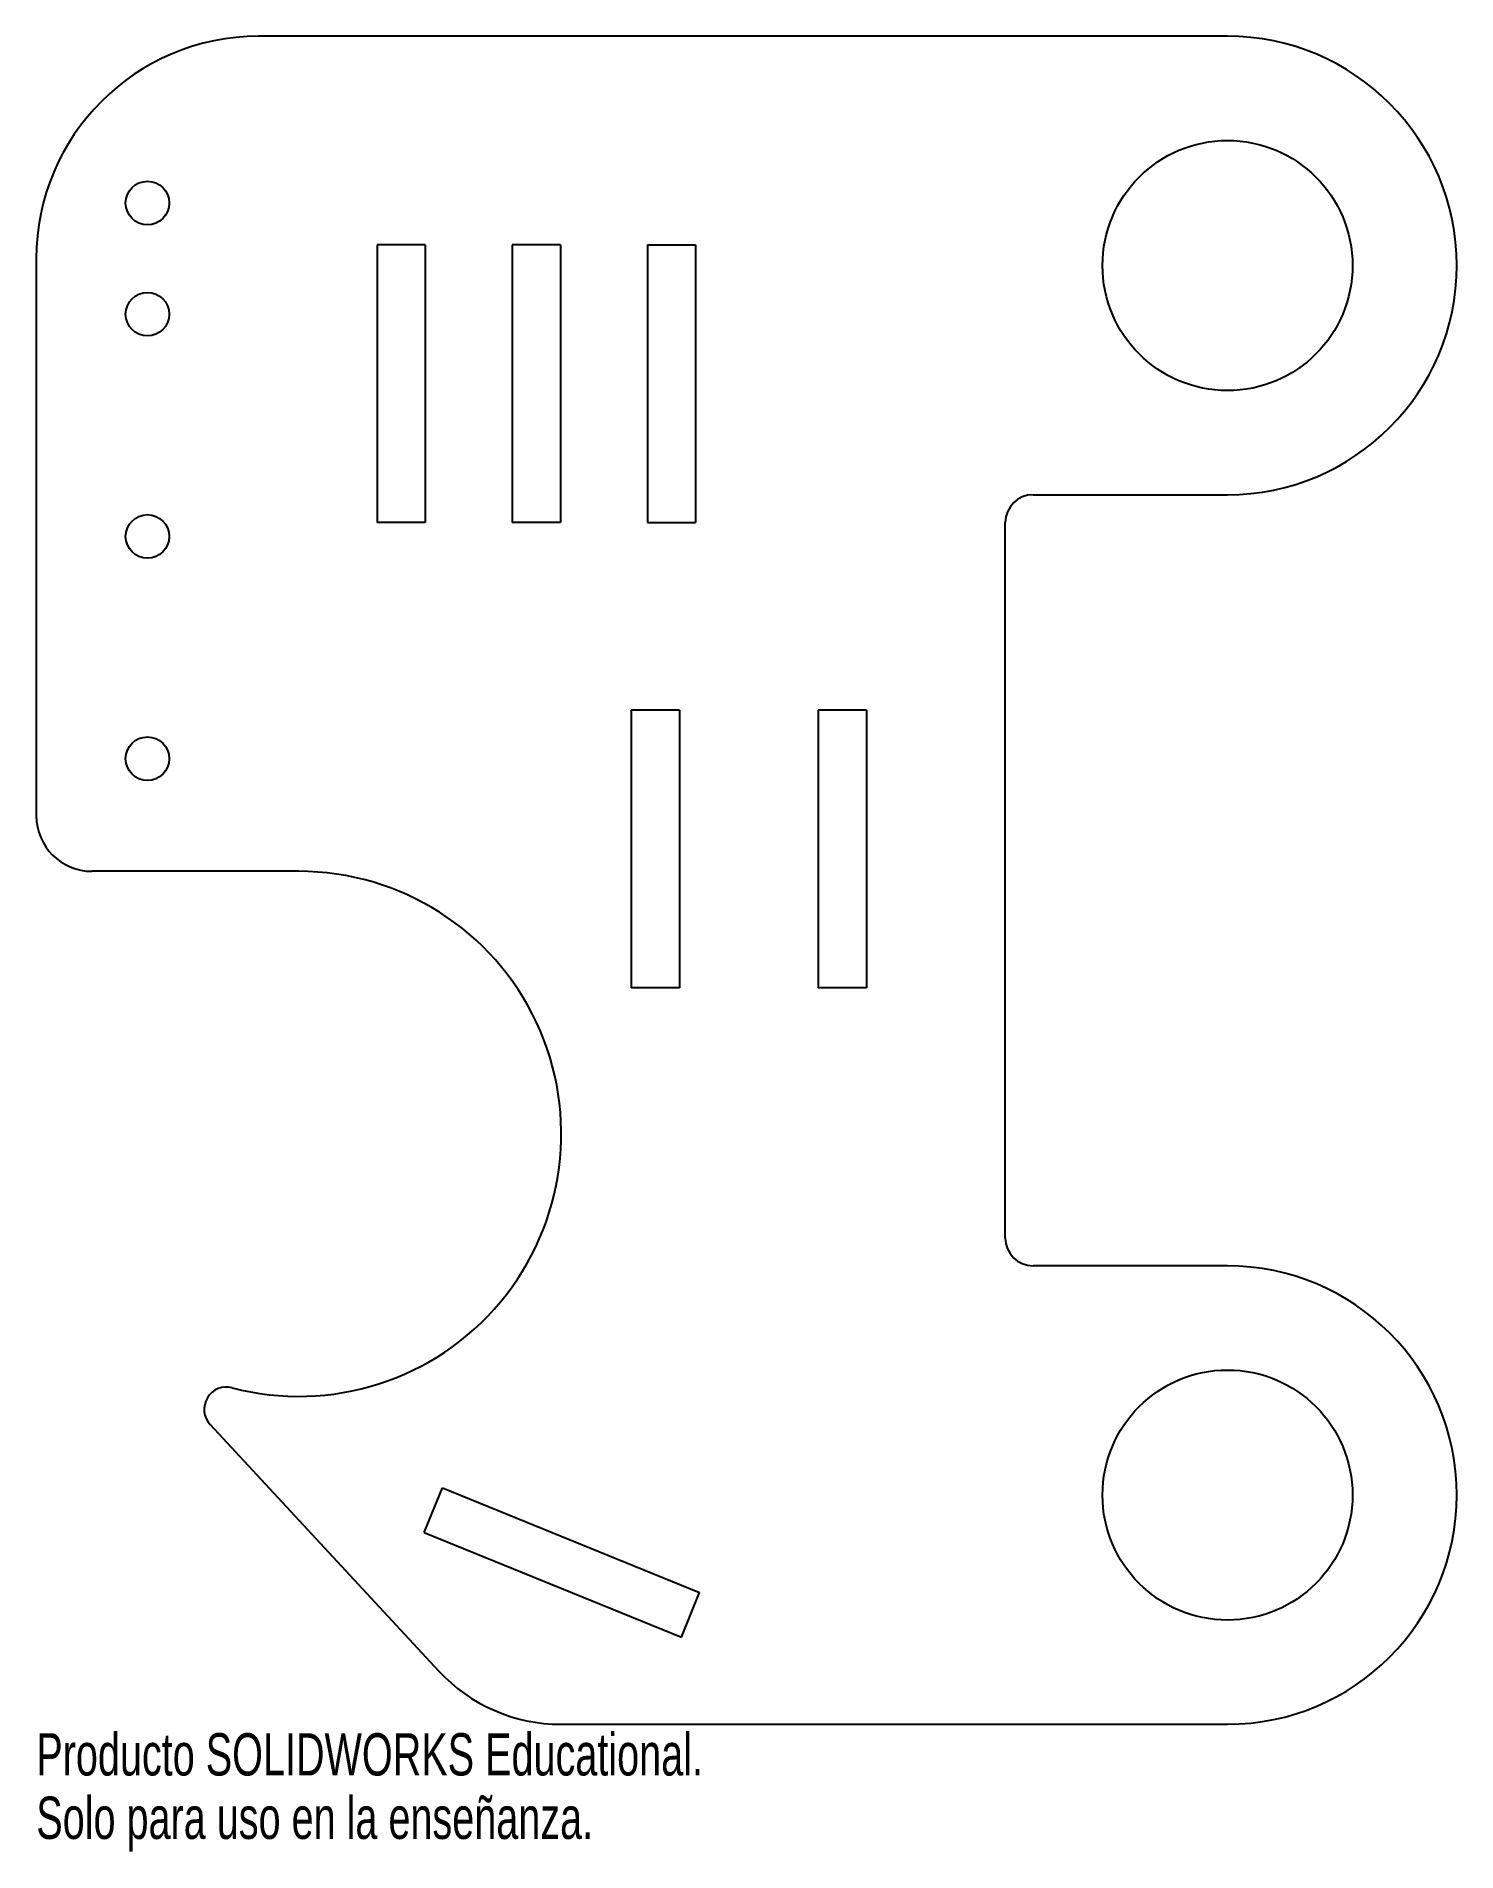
# Model space of a CAD drawing. Header units: inches. Extents: x -8.11 to -1.72, y -5.6 to 2.56.
import ezdxf

# ---------------------------------------------------------------- set-up
doc = ezdxf.new("R2010")
doc.units = ezdxf.units.IN
doc.header["$MEASUREMENT"] = 0
doc.styles.add('SLDTEXTSTYLE0', font='TXT', dxfattribs={"width": 0.7})

msp = doc.modelspace()

# ---------------------------------------------------------------- linework, layer by layer
at = {"color": 7, "linetype": 'Continuous', "lineweight": 25}
for p, q in [((-2.75, 2.5627), (-7.1103, 2.5627)), ((-8.1103, 1.5627), (-8.1103, -0.9439)), ((-6.5769, 1.625), (-6.5769, 0.375)), ((-6.3603, 1.625), (-6.5769, 1.625)), ((-6.3603, 1.625), (-6.3603, 0.375)), ((-5.9686, 1.625), (-5.9686, 0.375)), ((-5.7521, 1.625), (-5.9686, 1.625)), ((-5.7521, 1.625), (-5.7521, 0.375)), ((-5.3603, 1.625), (-5.3603, 0.375)), ((-5.3603, 1.625), (-5.1438, 1.625)), ((-5.1438, 1.625), (-5.1438, 0.375)), ((-3.625, 0.5002), (-2.75, 0.5002)), ((-6.3603, 0.375), (-6.5769, 0.375)), ((-5.7521, 0.375), (-5.9686, 0.375)), ((-5.3603, 0.375), (-5.1438, 0.375)), ((-3.75, -2.8438), (-3.75, 0.3752)), ((-5.4331, -0.4688), (-5.4331, -1.7188)), ((-5.2165, -0.4688), (-5.4331, -0.4688)), ((-5.2165, -0.4688), (-5.2165, -1.7188)), ((-4.375, -0.4688), (-4.5915, -0.4688)), ((-4.5915, -0.4688), (-4.5915, -1.7188)), ((-4.375, -0.4688), (-4.375, -1.7188)), ((-6.9292, -1.1939), (-7.8603, -1.1939)), ((-5.2165, -1.7188), (-5.4331, -1.7188)), ((-4.375, -1.7188), (-4.5915, -1.7188)), ((-2.75, -2.9688), (-3.625, -2.9688)), ((-7.3282, -3.682), (-6.3, -4.7911)), ((-6.3649, -4.1681), (-6.2832, -3.9675)), ((-6.2832, -3.9675), (-5.1256, -4.4392)), ((-6.3649, -4.1681), (-5.2073, -4.6397)), ((-5.2073, -4.6397), (-5.1256, -4.4392)), ((-5.75, -5.0312), (-2.75, -5.0312))]:
    msp.add_line(p, q, dxfattribs=at)
for centre, radius in [((-2.75, 1.5315), 0.5625), ((-7.6103, 1.8127), 0.098), ((-7.6103, 1.3127), 0.098), ((-7.6103, 0.3127), 0.098), ((-7.6103, -0.6873), 0.098), ((-2.75, -4), 0.5625)]:
    msp.add_circle(centre, radius, dxfattribs=at)
for centre, radius, start, end in [((-7.1103, 1.5627), 1, 90, 180), ((-2.75, 1.5315), 1.0312, 270, 90), ((-3.625, 0.3752), 0.125, 90, 180), ((-7.8603, -0.9439), 0.25, 180, 270), ((-6.9292, -2.375), 1.1811, 255.27775, 90), ((-3.625, -2.8438), 0.125, 180, 270), ((-2.75, -4), 1.0312, 270, 90), ((-7.2548, -3.614), 0.1, 75.27775, 222.83036), ((-5.75, -4.2812), 0.75, 222.83036, 270)]:
    msp.add_arc(centre, radius, start, end, dxfattribs=at)

# ---------------------------------------------------------------- texts
at = {"color": 7, "linetype": 'Continuous', "char_height": 0.1903, "attachment_point": 1, "style": 'SLDTEXTSTYLE0'}
for s, insert in [('Producto SOLIDWORKS Educational.', (-8.1103, -5.0714)), ('Solo para uso en la enseñanza.', (-8.1103, -5.3568))]:
    msp.add_mtext(s, dxfattribs=dict(at, insert=insert))

doc.saveas('drawing.dxf')
